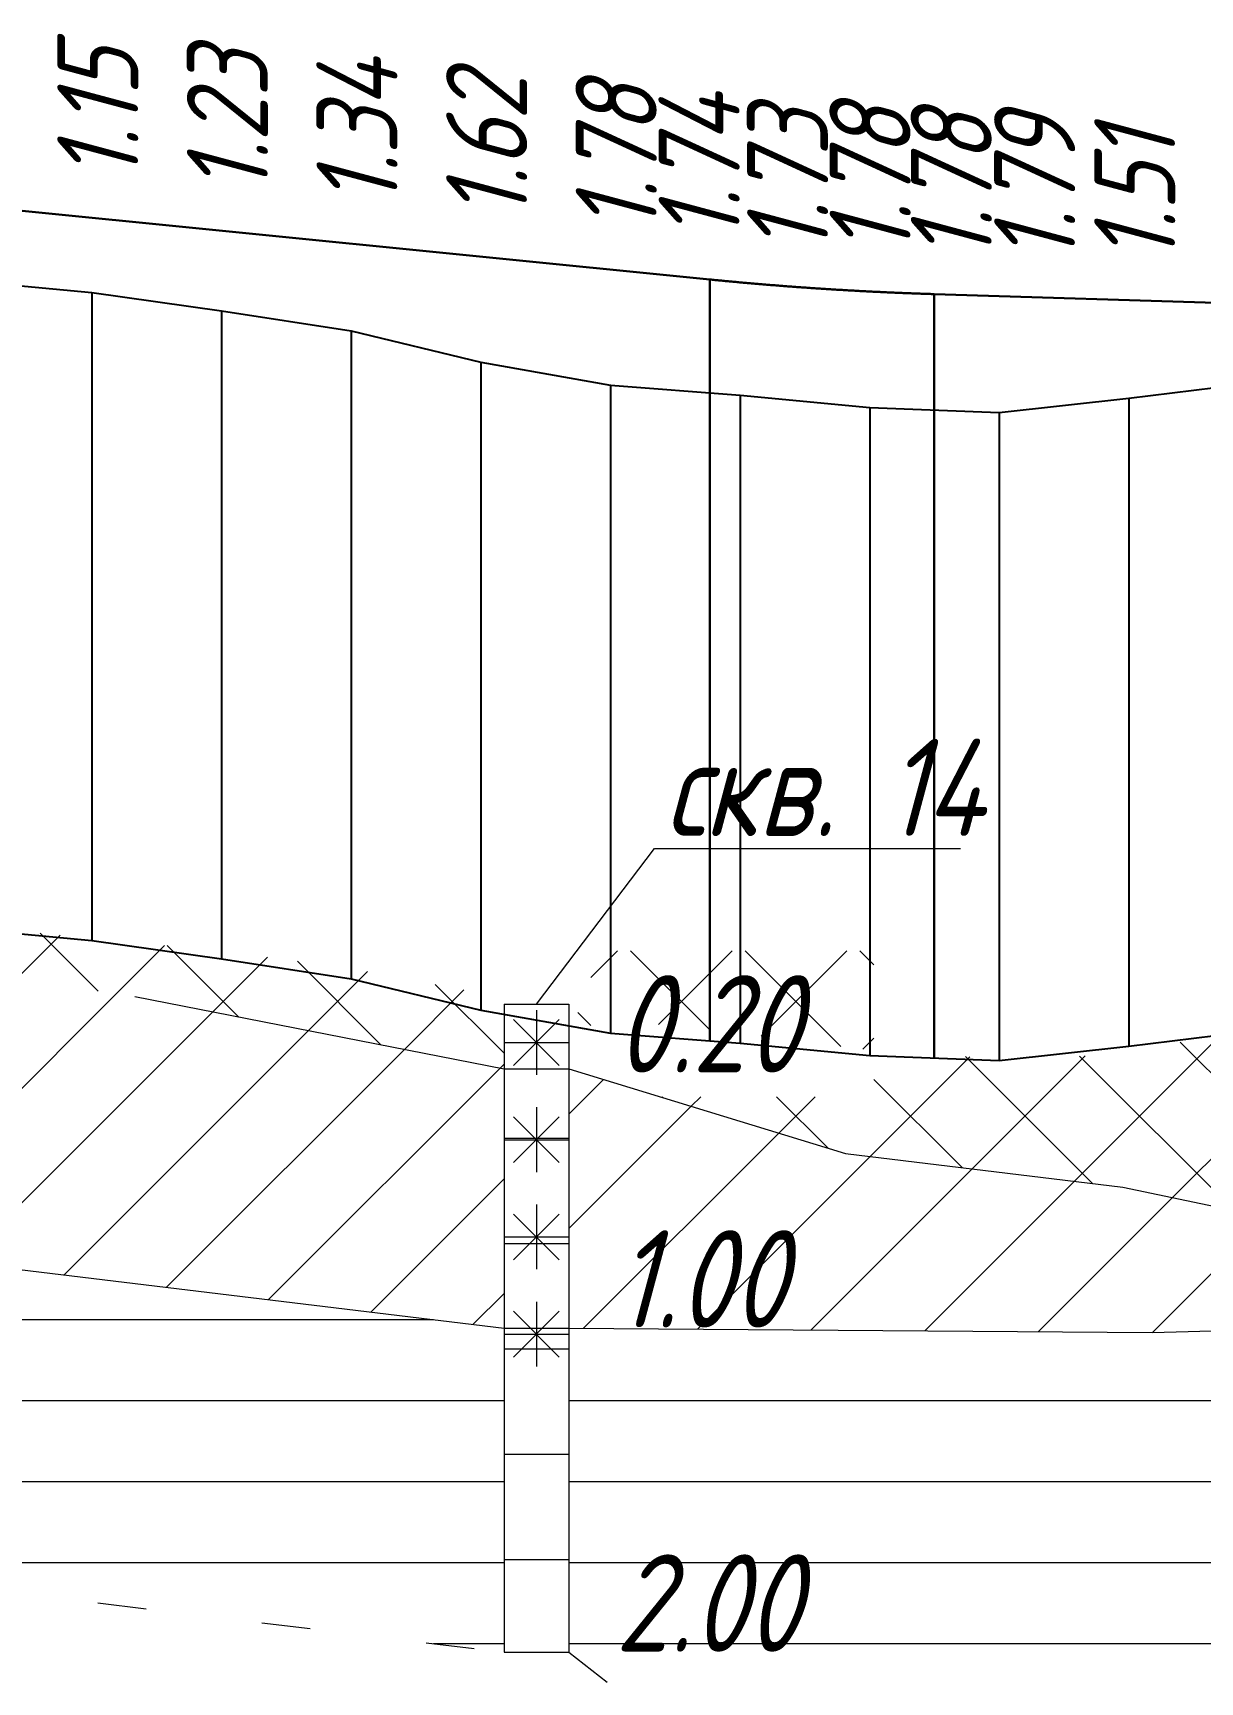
# Model space of a CAD drawing. Extents: x 2172 to 5772, y -842 to -248.
# Drawn here: x 3041.4 to 3077.4, y -488.6 to -437.8 of the extents above; entities that cross this region are included whole.
import ezdxf

# ---------------------------------------------------------------- set-up
doc = ezdxf.new("R2010")
doc.units = 0
doc.header["$MEASUREMENT"] = 0
doc.linetypes.add('CONTI', pattern=[0])
doc.linetypes.add('STROT', pattern=[1.7, 0.5, -1.2])
doc.layers.add('геология', color=7, linetype='CONTINUOUS', lineweight=20)
doc.layers.add('КРАСНЫЙ_ПРОФИЛЬ', color=1, linetype='CONTINUOUS', lineweight=30)
doc.layers.add('РАБОЧИЕ_ОТМЕТКИ', color=1, linetype='CONTINUOUS')
doc.layers.add('ЧЕРНЫЙ_ПРОФИЛЬ', color=7, linetype='CONTINUOUS')
doc.styles.add('ГОСТ', font='gost.TTF', dxfattribs={"oblique": 15, "height": 1})

msp = doc.modelspace()

# ---------------------------------------------------------------- hatches: boundary and pattern name
at = {"layer": 'геология', "linetype": 'Continuous'}
h = msp.add_hatch(dxfattribs=at)
h.set_pattern_fill('ANSI31', scale=20, angle=135, style=0)
h.set_pattern_definition([(180, (2172.228298316206, -872.4662958991621), (-4.440892098500626e-16, -2.5), [])])
h.paths.add_polyline_path([(3105.679207622236, -497.8943627099234), (3100.295118316207, -497.5064629491621), (3100.295118316208, -519.5064629491621)])
h.paths.add_polyline_path([(3098.295118316206, -497.5064629491621), (3069.0260561666, -496.4570742940487), (3098.295118316206, -519.5064629491621)])
h.paths.add_polyline_path([(3095.376831863531, -507.8402763842646, -1), (3087.596010102242, -507.8402763842646, -1)], flags=16)
h.paths.add_polyline_path([(3098.295118316206, -478.5064629491621), (3094.269089275911, -477.3342628591417), (3075.949748668636, -477.8594601055929), (3057.943118316206, -477.7292598991617), (3057.943118316207, -487.7292598991621), (3069.0260561666, -496.4570742940487), (3098.295118316206, -497.5064629491621)])
h.paths.add_polyline_path([(3082.547469440916, -484.7202052537982, -1), (3090.328291202205, -484.7202052537982, -1)], flags=16)
h.paths.add_polyline_path([(3107.228298316206, -478.2956962847065), (3100.295118316206, -478.5064629491621), (3100.295118316207, -497.5064629491621), (3105.679207622236, -497.8943627099234), (3107.228298316206, -491.6762074277949)])
h.paths.add_polyline_path([(3055.943118316206, -477.7292598991621), (2997.845418316206, -470.6750234991619), (2997.845418316207, -480.6750234991623), (3055.943118316206, -487.7292598991621)])
h.paths.add_polyline_path([(3020.091967235999, -478.7886192812703, -1), (3027.872788997288, -478.7886192812703, -1)], flags=16)
h.paths.add_polyline_path([(2995.845418316206, -470.6750234991623), (2937.147558316206, -467.6123829491621), (2937.147558316207, -478.6123829491621), (2995.845418316206, -480.6750234991623)])
h.paths.add_polyline_path([(2965.266300129754, -474.5182347950877, -1), (2973.047121891043, -474.5182347950877, -1)], flags=16)
h.paths.add_polyline_path([(2935.147558316206, -467.6123829491621), (2902.577991698146, -467.0126478501343), (2877.223098316206, -464.2426648991623), (2877.223098316207, -473.2426648991623), (2935.147558316206, -478.6123829491621)])
h.paths.add_polyline_path([(2875.223098316206, -464.2426648991623), (2858.103892357435, -464.2987498810403, -0.5101011995025341), (2851.804931828581, -464.3193861820441), (2819.36259145752, -464.4256719569903), (2817.120858316207, -464.728362099162), (2817.120858316207, -472.728362099162), (2875.223098316206, -473.2426648991623)])
h.paths.add_polyline_path([(2866.261445358425, -468.4762055373694, -1), (2858.480623597135, -468.4762055373694, -1)], flags=16)
h.paths.add_polyline_path([(2815.120858316206, -464.728362099162), (2788.340275434422, -465.7261935144097), (2757.069358316206, -466.9826038491619), (2757.069358316206, -475.9826038491619), (2815.120858316206, -472.728362099162)])
h.paths.add_polyline_path([(2812.24254389102, -467.9003743732919), (2812.24254389102, -465.9003743732919), (2814.24254389102, -465.9003743732919), (2814.24254389102, -467.9003743732919)], flags=16)
h.paths.add_polyline_path([(2755.069358316206, -466.9826038491619), (2747.593978316207, -468.7499526991623), (2747.593978316208, -484.7499526991623), (2752.775095961184, -485.1184749186427), (2755.069358316206, -475.9826038491619)])
h.paths.add_polyline_path([(2745.593978316206, -468.7499526991623), (2724.055916781248, -461.5742289673408), (2697.034198316206, -456.8733726491619), (2697.034198316207, -469.8733726491623), (2715.940755013467, -483.8417760237071), (2745.593978316206, -484.7499526991623)])
h.paths.add_polyline_path([(2738.949592955368, -474.7945590289091, -1), (2731.168771194079, -474.7945590289091, -1)], flags=16)
h.paths.add_polyline_path([(2695.034198316206, -456.8733726491619), (2675.652706987667, -450.3194734784493), (2667.144716523808, -449.2915749501271), (2664.203996397674, -449.5751535404524, -0.6253434620842427), (2657.240617752861, -450.2466438609513), (2657.049667678964, -450.2650574979025), (2635.839618316206, -449.6779562991624), (2635.839618316207, -466.6779562991624), (2695.034198316206, -469.8733726491619)])
h.paths.add_polyline_path([(2656.512356106478, -459.6468937802665, -1), (2664.293177867768, -459.6468937802665, -1)], flags=16)
h.paths.add_polyline_path([(2633.839618316206, -449.6779562991624), (2615.66845780354, -450.3057307099452), (2610.446945610804, -450.4906609387263), (2575.112338316206, -449.8695564991622), (2575.112338316207, -466.3695564991622), (2630.663387295495, -466.6612766740964), (2630.663387295495, -464.7286203710773), (2632.663387295495, -464.7286203710773), (2632.663387295495, -466.671779452362), (2633.839618316206, -466.6779562991624)])
h.paths.add_polyline_path([(2573.112338316206, -449.8695564991622), (2545.306779579127, -449.8069540004844), (2534.155570896887, -449.9415893971718), (2525.126914606546, -450.367031098167), (2516.098258316206, -450.7924727991622), (2516.098258316207, -466.7924727991622), (2573.112338316206, -466.3695564991622)])
h.paths.add_polyline_path([(2514.098258316206, -450.7957687591543), (2502.317630489373, -453.2379698841423), (2488.412318502147, -456.14242074308), (2473.994618316206, -463.3461871320387), (2473.994618316206, -477.3461871320387), (2501.918132637698, -477.2869960702092), (2514.098258316206, -466.7924727991622)])
h.paths.add_polyline_path([(2492.068629507241, -466.4773391297667, -1), (2484.287807745952, -466.4773391297667, -1)], flags=16)
h.paths.add_polyline_path([(3100.970656107328, -498.5366836078883), (3109.710963795525, -498.5366836078883), (3109.710963795525, -494.0302504413407), (3100.970656107328, -494.0302504413407)], flags=9)
h.paths.add_polyline_path([(3089.500636414288, -509.8893610622281), (3093.521641852608, -509.8893610622281), (3093.521641852608, -505.3861444789545), (3089.500636414288, -505.3861444789545)], flags=8)
h.paths.add_polyline_path([(3084.452095752962, -486.7692899317617), (3088.6875400762, -486.7692899317617), (3088.6875400762, -482.2660733484881), (3084.452095752962, -482.2660733484881)], flags=8)
h.paths.add_polyline_path([(3058.618656107328, -488.4627219249874), (3067.358963795526, -488.4627219249874), (3067.358963795526, -483.9562887584398), (3058.618656107328, -483.9562887584398)], flags=24)
h.paths.add_polyline_path([(3053.467088913955, -492.4495478010599), (3062.420188705385, -492.4495478010599), (3062.420188705385, -487.9463312177859), (3053.467088913955, -487.9463312177859)], flags=9)
h.paths.add_polyline_path([(3100.970081520068, -479.3959115272628), (3109.710389208265, -479.3959115272628), (3109.710389208265, -474.8894783607157), (3100.970081520068, -474.8894783607157)], flags=9)
h.paths.add_polyline_path([(3021.996593548045, -480.8377039592337), (3026.232037871283, -480.8377039592337), (3026.232037871283, -476.3344873759602), (3021.996593548045, -476.3344873759602)], flags=8)
h.paths.add_polyline_path([(2998.520956107328, -481.4084855249876), (3007.261263795525, -481.4084855249876), (3007.261263795525, -476.9020523584395), (2998.520956107328, -476.9020523584395)], flags=25)
h.paths.add_polyline_path([(2967.1709264418, -476.5673194730512), (2971.406370765038, -476.5673194730512), (2971.406370765038, -472.0641028897776), (2967.1709264418, -472.0641028897776)], flags=8)
h.paths.add_polyline_path([(2937.823096107328, -479.3458449749874), (2946.563403795525, -479.3458449749874), (2946.563403795525, -474.8394118084398), (2937.823096107328, -474.8394118084398)], flags=25)
h.paths.add_polyline_path([(2877.898636107328, -473.9761269249875), (2886.638943795525, -473.9761269249875), (2886.638943795525, -469.4696937584399), (2877.898636107328, -469.4696937584399)], flags=25)
h.paths.add_polyline_path([(2860.385249909181, -470.5252902153329), (2864.620694232419, -470.5252902153329), (2864.620694232419, -466.0220736320589), (2860.385249909181, -466.0220736320589)], flags=8)
h.paths.add_polyline_path([(2817.796396107328, -473.4618241249873), (2826.536703795525, -473.4618241249873), (2826.536703795525, -468.9553909584401), (2817.796396107328, -468.9553909584401)], flags=9)
h.paths.add_polyline_path([(2817.796396107328, -465.6470818580647), (2825.893387140772, -465.6470818580647), (2825.893387140772, -461.1406486915166), (2817.796396107328, -461.1406486915166)], flags=9)
h.paths.add_polyline_path([(2804.271417831133, -468.4068788099257), (2813.440603289166, -468.4068788099257), (2813.440603289166, -463.9004456433786), (2804.271417831133, -463.9004456433786)], flags=9)
h.paths.add_polyline_path([(2757.744896107328, -476.7160658749872), (2766.485203795525, -476.7160658749872), (2766.485203795525, -472.20963270844), (2757.744896107328, -472.20963270844)], flags=9)
h.paths.add_polyline_path([(2757.745432204541, -467.7346371222375), (2765.197459801546, -467.7346371222375), (2765.197459801546, -463.2314205389639), (2757.745432204541, -463.2314205389639)], flags=9)
h.paths.add_polyline_path([(2752.592218229482, -480.7055722371215), (2760.26033149309, -480.7055722371215), (2760.26033149309, -476.1991390705739), (2752.592218229482, -476.1991390705739)], flags=9)
h.paths.add_polyline_path([(2748.268405422855, -485.5615360342072), (2757.010359892738, -485.5615360342072), (2757.010359892738, -481.0518862843855), (2748.268405422855, -481.0518862843855)], flags=9)
h.paths.add_polyline_path([(2748.27005220454, -469.6056361972114), (2756.150957571381, -469.6056361972114), (2756.150957571381, -465.1024196139374), (2748.27005220454, -465.1024196139374)], flags=9)
h.paths.add_polyline_path([(2733.073397506124, -476.8436437068722), (2737.308841829363, -476.8436437068722), (2737.308841829363, -472.3404271235986), (2733.073397506124, -472.3404271235986)], flags=8)
h.paths.add_polyline_path([(2697.709736107328, -470.6068346749876), (2706.450043795525, -470.6068346749876), (2706.450043795525, -466.10040150844), (2697.709736107328, -466.10040150844)], flags=24)
h.paths.add_polyline_path([(2692.558168913954, -474.5936605510601), (2700.224635395878, -474.5936605510601), (2700.224635395878, -470.0904439677861), (2692.558168913954, -470.0904439677861)], flags=9)
h.paths.add_polyline_path([(2658.416982418524, -461.6959784582305), (2662.652426741763, -461.6959784582305), (2662.652426741763, -457.1927618749564), (2658.416982418524, -457.1927618749564)], flags=8)
h.paths.add_polyline_path([(2636.515156107328, -467.4114183249876), (2645.255463795525, -467.4114183249876), (2645.255463795525, -462.90498515844), (2636.515156107328, -462.90498515844)], flags=25)
h.paths.add_polyline_path([(2636.51569220454, -450.5424483957158), (2645.039914226135, -450.5424483957158), (2645.039914226135, -446.0392318124418), (2636.51569220454, -446.0392318124418)], flags=9)
h.paths.add_polyline_path([(2624.013731632554, -467.2345887104984), (2631.251320344641, -467.2345887104984), (2631.251320344641, -462.7313721272249), (2624.013731632554, -462.7313721272249)], flags=9)
h.paths.add_polyline_path([(2575.787876107328, -467.1030185249874), (2584.528183795525, -467.1030185249874), (2584.528183795525, -462.5965853584398), (2575.787876107328, -462.5965853584398)], flags=9)
h.paths.add_polyline_path([(2575.78841220454, -450.7077843336756), (2584.098195341217, -450.7077843336756), (2584.098195341217, -446.204567750402), (2575.78841220454, -446.204567750402)], flags=9)
h.paths.add_polyline_path([(2516.773796107328, -467.5259348249874), (2525.514103795525, -467.5259348249874), (2525.514103795525, -463.0195016584398), (2516.773796107328, -463.0195016584398)], flags=9)
h.paths.add_polyline_path([(2516.77433220454, -451.6306054967708), (2525.512993111052, -451.6306054967708), (2525.512993111052, -447.1273889134973), (2516.77433220454, -447.1273889134973)], flags=9)
h.paths.add_polyline_path([(2486.192434057998, -468.5264238077302), (2490.427878381236, -468.5264238077302), (2490.427878381236, -464.0232072244562), (2486.192434057998, -464.0232072244562)], flags=8)
h.paths.add_polyline_path([(2474.670156107328, -478.3198071327324), (2483.410463795525, -478.3198071327324), (2483.410463795525, -473.8133739661844), (2474.670156107328, -473.8133739661844)], flags=9)
h.paths.add_polyline_path([(2474.670156107328, -464.0349563111795), (2482.767147140772, -464.0349563111795), (2482.767147140772, -459.5285231446314), (2474.670156107328, -459.5285231446314)], flags=24)
h = msp.add_hatch(dxfattribs=at)
h.set_pattern_fill('ANSI37', color=1, scale=20, style=0)
h.set_pattern_definition([(45, (2172.228298316206, -872.4662958991621), (-1.767766952966369, 1.767766952966369), []), (135, (2172.228298316206, -872.4662958991621), (-1.767766952966369, -1.767766952966369), [])])
h.paths.add_polyline_path([(2633.839618316206, -446.7079562991621), (2631.228298316206, -446.7862958991618), (2627.248173737087, -447.2281248624919), (2623.26739288943, -447.6023611415561), (2619.228298316205, -447.345845184389), (2615.193754139933, -447.0040254737639), (2611.228298316205, -446.8113952001277), (2609.467983785757, -446.7557950554424), (2582.250367721263, -449.9950273078866), (2610.446945610804, -450.4906609387263), (2615.66845780354, -450.3057307099452), (2633.839618316206, -449.6779562991624)])
edge = h.paths.add_edge_path()
edge.add_arc((2660.55883649058, -448.2157028896555), 3.890410880645504, 155.4243953120047, 179.9999999999992, ccw=False)
edge.add_line((2657.0208452098, -446.5977058200142), (2655.228298316206, -446.6962958991621))
edge.add_line((2655.228298316206, -446.6962958991621), (2651.228298316206, -446.7762958991621))
edge.add_line((2651.228298316206, -446.7762958991621), (2647.228298316206, -446.7362958991621))
edge.add_line((2647.228298316206, -446.7362958991621), (2643.228298316206, -446.6762958991621))
edge.add_line((2643.228298316206, -446.6762958991621), (2639.228298316206, -446.6762958991621))
edge.add_line((2639.228298316206, -446.6762958991621), (2635.839618316206, -446.6678241991622))
edge.add_line((2635.839618316206, -446.6678241991622), (2635.839618316206, -449.6779562991624))
edge.add_line((2635.839618316206, -449.6779562991624), (2657.049667678964, -450.2650574979025))
edge.add_line((2657.049667678964, -450.2650574979025), (2657.240617752861, -450.2466438609513))
edge.add_arc((2660.55883649058, -448.2157028896549), 3.890410880645045, 180.0000000000075, 211.4690328486368, ccw=False)
edge = h.paths.add_edge_path()
edge.add_line((2687.228298316206, -448.546295899162), (2683.228298316206, -448.126295899162))
edge.add_line((2683.228298316206, -448.126295899162), (2679.228298316206, -447.5162958991623))
edge.add_line((2679.228298316206, -447.5162958991623), (2675.19019393677, -447.0889909541715))
edge.add_line((2675.19019393677, -447.0889909541715), (2671.228298316205, -446.8139359623128))
edge.add_line((2671.228298316205, -446.8139359623128), (2667.167470278583, -446.3927138941874))
edge.add_line((2667.167470278583, -446.3927138941874), (2663.706663679583, -445.929553111444))
edge.add_arc((2660.55883649058, -448.2157028896553), 3.890410880644612, -1.5916157281026244e-12, 35.98950852461502, ccw=False)
edge.add_arc((2660.558836490578, -448.2157028896545), 3.890410880646868, 339.54716149990423, 359.99999999998664, ccw=False)
edge.add_line((2664.203996397674, -449.5751535404524), (2667.144716523808, -449.2915749501271))
edge.add_line((2667.144716523808, -449.2915749501271), (2675.652706987667, -450.3194734784493))
edge.add_line((2675.652706987667, -450.3194734784493), (2695.034198316206, -456.8733726491619))
edge.add_line((2695.034198316206, -456.8733726491619), (2695.034198316206, -449.8733726491619))
edge.add_line((2695.034198316206, -449.8733726491619), (2696.034198316206, -449.8733726491619))
edge.add_line((2696.034198316206, -449.8733726491619), (2695.228298316206, -449.7262958991623))
edge.add_line((2695.228298316206, -449.7262958991623), (2691.228298316206, -449.0762958991622))
edge.add_line((2691.228298316206, -449.0762958991622), (2687.228298316206, -448.546295899162))
h.paths.add_polyline_path([(2745.593978316206, -455.7399526991621), (2743.228298316206, -455.7162958991621), (2742.068298316206, -455.5762958991622), (2739.228298316206, -456.066295899162), (2735.228298316206, -456.4562958991619), (2731.228298316206, -456.296295899162), (2727.228298316206, -455.626295899162), (2723.228298316206, -454.8562958991624), (2719.228298316205, -454.046295899162), (2715.228298316206, -453.2462958991623), (2711.228298316206, -452.4962958991619), (2707.228298316206, -451.9262958991621), (2703.228298316206, -451.2562958991621), (2699.228298316206, -450.4562958991619), (2697.034198316206, -450.0558726491622), (2697.034198316206, -456.8733726491619), (2724.055916781248, -461.5742289673408), (2745.593978316206, -468.7499526991623)])
h.paths.add_polyline_path([(2755.069358316206, -455.9719250491621), (2751.228298316206, -455.8662958991622), (2747.593978316206, -455.7663520991618), (2747.593978316207, -468.7499526991623), (2755.069358316206, -466.9826038491619)])
h.paths.add_polyline_path([(2815.120858316206, -452.777577099162), (2811.228298316206, -453.1862958991624), (2807.228298316206, -453.5762958991622), (2803.228298316207, -453.9062958991617), (2799.228298316206, -454.2262958991623), (2795.228298316206, -454.4962958991619), (2791.228298316206, -454.7262958991623), (2787.228298316206, -454.8462958991622), (2783.228298316206, -454.9862958991621), (2779.228298316206, -455.1862958991624), (2775.228298316206, -455.546295899162), (2771.228298316206, -455.7862958991618), (2767.228298316206, -455.8962958991624), (2763.228298316206, -455.9462958991621), (2759.228298316206, -456.0062958991621), (2757.069358316206, -455.9901038491621), (2757.069358316206, -466.9826038491619), (2788.340275434422, -465.7261935144097), (2815.120858316206, -464.728362099162)])
edge = h.paths.add_edge_path(flags=16)
edge.add_arc((2783.434353114466, -460.2214643888109), 3.890410880644595, 0, 360)
edge = h.paths.add_edge_path()
edge.add_line((2875.223098316206, -453.2426648991623), (2876.223098316206, -453.2426648991623))
edge.add_line((2876.223098316206, -453.2426648991623), (2875.228298316206, -453.0262958991621))
edge.add_line((2875.228298316206, -453.0262958991621), (2871.228298316206, -452.6762958991621))
edge.add_line((2871.228298316206, -452.6762958991621), (2867.228298316206, -452.2462958991619))
edge.add_line((2867.228298316206, -452.2462958991619), (2863.228298316206, -451.6662958991619))
edge.add_line((2863.228298316206, -451.6662958991619), (2859.228298316206, -451.796295899162))
edge.add_line((2859.228298316206, -451.796295899162), (2855.228298316206, -451.7762958991621))
edge.add_line((2855.228298316206, -451.7762958991621), (2851.228298316206, -451.626295899162))
edge.add_line((2851.228298316206, -451.626295899162), (2847.228298316206, -451.6362958991622))
edge.add_line((2847.228298316206, -451.6362958991622), (2843.228298316206, -451.8862958991622))
edge.add_line((2843.228298316206, -451.8862958991622), (2839.228298316206, -452.086295899162))
edge.add_line((2839.228298316206, -452.086295899162), (2835.228298316206, -452.2662958991623))
edge.add_line((2835.228298316206, -452.2662958991623), (2831.228298316206, -452.3262958991622))
edge.add_line((2831.228298316206, -452.3262958991622), (2827.228298316206, -452.356295899162))
edge.add_line((2827.228298316206, -452.356295899162), (2823.228298316206, -452.4862958991621))
edge.add_line((2823.228298316206, -452.4862958991621), (2819.228298316206, -452.5962958991622))
edge.add_line((2819.228298316206, -452.5962958991622), (2817.120858316206, -452.685862099162))
edge.add_line((2817.120858316206, -452.685862099162), (2817.120858316207, -464.728362099162))
edge.add_line((2817.120858316207, -464.728362099162), (2841.519942303172, -461.4338744258685))
edge.add_line((2841.519942303172, -461.4338744258685), (2851.357446021174, -460.5249309913179))
edge.add_arc((2854.946929916547, -462.0252316895438), 3.890410880644955, 35.27094032173909, 157.3164797705259, ccw=False)
edge.add_line((2858.123180277731, -459.7787387642661), (2875.223098316206, -457.2426648991623))
edge.add_line((2875.223098316206, -457.2426648991623), (2875.223098316206, -453.2426648991623))
edge = h.paths.add_edge_path(flags=16)
edge.add_arc((2843.046927542828, -456.451540518804), 3.890410880644595, 0, 360)
h.paths.add_polyline_path([(2888.739281536642, -455.3336167631546), (2887.228298316206, -455.1862958991624), (2883.228298316206, -454.7662958991623), (2879.228298316206, -453.8962958991624), (2877.223098316206, -453.460164899162), (2877.223098316206, -457.2426648991623), (2893.450747428893, -459.6774577778015), (2902.603992074668, -461.0198924483784), (2904.545983276949, -461.3957067202355), (2896.310482057064, -458.5058236841769)])
h.paths.add_polyline_path([(2935.147558316206, -458.591047799162), (2931.228298316206, -458.336295899162), (2927.228298316206, -458.356295899162), (2923.228298316206, -458.3862958991622), (2919.228298316206, -458.336295899162), (2915.228298316206, -458.0262958991621), (2911.228298316206, -458.106295899162), (2907.228298316206, -457.9362958991624), (2903.228298316206, -457.376295899162), (2899.228298316206, -456.6562958991622), (2895.228298316206, -456.0262958991621), (2891.228298316206, -455.5762958991622), (2888.739281536642, -455.3336167631546), (2896.310482057064, -458.5058236841769), (2904.545983276949, -461.3957067202355), (2908.331322801781, -462.1282458870382), (2918.133560621665, -462.446549936446), (2926.46777423272, -461.4882399433709), (2935.147558316206, -460.1123829491621)])
h.paths.add_polyline_path([(2983.228298316206, -458.9062958991622), (2979.228298316206, -458.4662958991621), (2975.228298316206, -457.9962958991619), (2971.228298316206, -457.8262958991622), (2967.228298316206, -457.7562958991621), (2963.228298316206, -458.2562958991621), (2959.228298316206, -458.316295899162), (2955.228298316206, -458.3262958991622), (2951.228298316206, -458.4162958991619), (2947.228298316206, -458.4762958991623), (2943.228298316206, -458.5262958991621), (2939.228298316206, -458.6662958991619), (2937.147558316206, -458.629882949162), (2937.147558316206, -460.1123829491621), (2952.448995608729, -460.3338642101926), (2964.352240255217, -460.2551755063332), (2968.652368898582, -459.6297870239005), (2976.392600456644, -460.0206569280463), (2995.845418316206, -461.6750234991623), (2995.845418316206, -460.6325234991618), (2995.228298316206, -460.606295899162), (2991.228298316206, -460.0362958991618), (2987.228298316206, -459.3662958991622)])
h.paths.add_polyline_path([(3035.228298316206, -464.7062958991619), (3031.228298316206, -464.5262958991621), (3027.228298316206, -464.3662958991622), (3023.228298316206, -463.9562958991619), (3019.228298316206, -463.3962958991624), (3015.228298316206, -462.7562958991621), (3011.228298316206, -461.8962958991624), (3007.228298316206, -461.2462958991619), (3003.228298316206, -460.9362958991624), (2999.228298316206, -460.7762958991621), (2997.845418316206, -460.7175234991619), (2997.845418316206, -461.6750234991623), (3007.239669582856, -462.4484338900229), (3015.756729499588, -464.4723046619447), (3028.118163672132, -466.3527762888416), (3036.548709061683, -466.3527762888416), (3044.546911907137, -467.4874882565609), (3055.943118316206, -469.7292598991621), (3055.943118316206, -467.7292598991621), (3056.943118316206, -467.7292598991621), (3055.228298316206, -467.3862958991622), (3051.228298316206, -466.626295899162), (3047.228298316206, -466.086295899162), (3043.228298316206, -465.6962958991621), (3039.228298316206, -465.296295899162)])
edge = h.paths.add_edge_path()
edge.add_arc((3085.653526360618, -471.8679662798903), 3.890410880644595, 119.50582378527781, 180.0000000000025, ccw=False)
edge.add_line((3083.737452222852, -468.4821197507604), (3083.228298316206, -468.4362958991624))
edge.add_line((3083.228298316206, -468.4362958991624), (3079.228298316206, -468.3262958991622))
edge.add_line((3079.228298316206, -468.3262958991622), (3075.228298316206, -469.2762958991621))
edge.add_line((3075.228298316206, -469.2762958991621), (3071.228298316206, -469.4162958991619))
edge.add_line((3071.228298316206, -469.4162958991619), (3067.228298316206, -469.1462958991624))
edge.add_line((3067.228298316206, -469.1462958991624), (3063.228298316206, -468.6362958991622))
edge.add_line((3063.228298316206, -468.6362958991622), (3059.228298316206, -468.1862958991624))
edge.add_line((3059.228298316206, -468.1862958991624), (3057.943118316206, -467.9292598991619))
edge.add_line((3057.943118316206, -467.9292598991619), (3057.943118316206, -469.7292598991621))
edge.add_line((3057.943118316206, -469.7292598991621), (3066.481354916306, -472.3366333741515))
edge.add_line((3066.481354916306, -472.3366333741515), (3075.035402094329, -473.3733292928346))
edge.add_line((3075.035402094329, -473.3733292928346), (3081.671250402787, -474.7728713062106))
edge.add_line((3081.671250402787, -474.7728713062106), (3083.425456310899, -475.0571669123037))
edge.add_arc((3085.653526360619, -471.8679662798906), 3.890410880645027, 179.9999999999975, 235.0607094136279, ccw=False)
edge = h.paths.add_edge_path()
edge.add_line((3098.295118316206, -469.5729516134479), (3097.548298316206, -469.626295899162))
edge.add_line((3097.548298316206, -469.626295899162), (3095.228298316206, -469.5362958991618))
edge.add_line((3095.228298316206, -469.5362958991618), (3091.228298316206, -469.3462958991622))
edge.add_line((3091.228298316206, -469.3462958991622), (3088.204327897013, -468.9304999665228))
edge.add_arc((3085.653526360619, -471.8679662798896), 3.890410880644161, -1.1709744285326451e-11, 49.02999891305183, ccw=False)
edge.add_arc((3085.653526360618, -471.8679662798905), 3.890410880645049, -73.47192800772137, 1.5916157281026244e-12, ccw=False)
edge.add_line((3086.760290223182, -475.5976271991649), (3090.243060235616, -476.1620627691218))
edge.add_line((3090.243060235616, -476.1620627691218), (3098.295118316206, -478.5064629491621))
edge.add_line((3098.295118316206, -478.5064629491621), (3098.295118316206, -469.5729516134479))
h.paths.add_polyline_path([(3107.228298316206, -469.6462958991624), (3103.228298316206, -469.5162958991623), (3100.295118316206, -469.5089629491622), (3100.295118316206, -478.5064629491621), (3107.228298316206, -478.2956962847065)])
h.paths.add_polyline_path([(2937.82363220454, -461.0367388598938), (2945.704537571381, -461.0367388598938), (2945.704537571381, -456.5335222766203), (2937.82363220454, -456.5335222766203)])
h.paths.add_polyline_path([(2998.52149220454, -462.4527428707061), (3006.616836456299, -462.4527428707061), (3006.616836456299, -457.949526287432), (2998.52149220454, -457.949526287432)])
h.paths.add_polyline_path([(3058.618656107328, -470.5861924771325), (3067.358963795526, -470.5861924771325), (3067.358963795526, -466.0797593105849), (3058.618656107328, -466.0797593105849)])
h.paths.add_polyline_path([(3100.970081520068, -479.3959115272628), (3109.710389208265, -479.3959115272628), (3109.710389208265, -474.8894783607157), (3100.970081520068, -474.8894783607157)])
h = msp.add_hatch(dxfattribs=at)
h.set_pattern_fill('ANSI31', scale=20, style=0)
h.set_pattern_definition([(45, (3009.719024048403, -466.3002640688992), (-1.767766952966369, 1.767766952966369), [])])
h.paths.add_polyline_path([(3024.678472049474, -465.9065113049292), (3015.756729499588, -464.4723046619447), (3007.239669582856, -462.4484338900229), (2997.845418316206, -461.6750234991623), (2997.845418316206, -470.6750234991619), (3055.943118316206, -477.7292598991621), (3055.943118316206, -469.7292598991621), (3044.546911907137, -467.4874882565609), (3036.548709061683, -466.3527762888416), (3028.118163672132, -466.3527762888416), (3024.678472049474, -465.9065113049292, -0.3706567077318575), (3027.983789129791, -469.7526732964552, -1), (3020.202967368502, -469.7526732964552, -0.4591545707382632)], flags=16)
h.paths.add_polyline_path([(2270.880298316206, -479.4867358991623), (2269.804776360685, -479.4867358991623), (2269.804776360685, -481.4896115472911), (2267.804776360685, -481.4896115472911), (2267.804776360685, -479.4867358991623), (2267.228298316206, -479.4867358991623), (2267.228298316206, -485.4867358991623), (2270.880298316206, -485.4867358991623)])
h.paths.add_polyline_path([(2283.848298316206, -477.5830501192695), (2272.880298316206, -479.4867358991623), (2272.880298316206, -485.4867358991623), (2281.347704585529, -483.8711017084179), (2283.848298316206, -483.0977742905789)])
h.paths.add_polyline_path([(2289.148298316206, -476.6631436063749), (2283.848298316206, -477.5830501192695), (2283.848298316206, -483.0977742905789), (2289.148298316206, -481.4587094299959)])
h.paths.add_polyline_path([(2324.490304630793, -470.5289281747605), (2289.148298316206, -476.6631436063749), (2289.148298316206, -481.4587094299959)])
h.paths.add_polyline_path([(2452.641338316206, -457.2572200991622), (2408.715537913612, -463.7483271795663), (2452.641338316206, -462.2572200991622)])
h.paths.add_polyline_path([(2471.994618316206, -457.3461871320387), (2454.641338316206, -457.2572200991622), (2454.641338316206, -462.2572200991622), (2471.994618316206, -463.3461871320387)])
h.paths.add_polyline_path([(2488.412318502147, -456.14242074308), (2473.994618316206, -457.3461871320387), (2473.994618316206, -463.3461871320387)])
h.paths.add_polyline_path([(2875.223098316206, -457.2426648991623), (2858.123180277731, -459.7787387642661, -0.1551251480596272), (2858.837340797192, -462.0252316895439, -0.1573108186625793), (2858.103892357435, -464.2987498810403), (2875.223098316206, -464.2426648991623)])
h.paths.add_polyline_path([(2851.056519035902, -462.0252316895439, -0.09929999316261463), (2851.357446021174, -460.5249309913179), (2841.519942303172, -461.4338744258685), (2819.36259145752, -464.4256719569903), (2851.804931828581, -464.3193861820441, -0.1589898556281987)])
h.paths.add_polyline_path([(2745.593978316206, -484.7499526991623), (2715.940755013467, -483.8417760237071), (2745.593978316206, -505.7499526991623)])
h.paths.add_polyline_path([(2738.506666187206, -490.0692196523878, -1), (2730.725844425916, -490.0692196523878, -1)], flags=16)
h.paths.add_polyline_path([(2752.775095961184, -485.1184749186427), (2747.593978316207, -484.7499526991623), (2747.593978316208, -505.7499526991619)])
h.paths.add_polyline_path([(2935.147558316206, -460.1123829491621), (2926.46777423272, -461.4882399433709), (2918.133560621665, -462.446549936446), (2908.331322801781, -462.1282458870382), (2902.603992074668, -461.0198924483784), (2893.450747428904, -459.6774577778024), (2877.223098316206, -457.2426648991623), (2877.223098316206, -464.2426648991623), (2902.577991698146, -467.0126478501343), (2935.147558316206, -467.6123829491621)])
h.paths.add_polyline_path([(2995.845418316206, -461.6750234991623), (2976.392600456644, -460.0206569280463), (2968.652368898582, -459.6297870239005), (2964.352240255217, -460.2551755063332), (2952.448995608729, -460.3338642101926), (2937.147558316206, -460.1123829491621), (2937.147558316206, -467.6123829491621), (2995.845418316206, -470.6750234991623)])
h.paths.add_polyline_path([(2965.260471631617, -464.3680312597653, -1), (2973.041293392907, -464.3680312597653, -1)], flags=16)
h.paths.add_polyline_path([(3024.678472049474, -465.9065113049292), (3015.756729499588, -464.4723046619447), (3007.239669582856, -462.4484338900229), (2997.845418316206, -461.6750234991623), (2997.845418316206, -470.6750234991619), (3023.62444768953, -473.6147195093454, -0.3792504679969565), (3020.202967368502, -469.7526732964552, -0.459154570738261)], flags=0)
h.paths.add_polyline_path([(3055.943118316206, -469.7292598991621), (3044.546911907136, -467.4874882565609), (3036.548709061683, -466.3527762888416), (3028.118163672132, -466.3527762888416), (3015.756729499588, -464.4723046619447), (3007.239669582856, -462.4484338900229), (2997.845418316206, -461.6750234991623), (2997.845418316206, -470.6750234991619), (3055.943118316206, -477.7292598991621)])
h.paths.add_polyline_path([(3020.202967368502, -469.7526732964552, -1), (3027.983789129792, -469.7526732964552, -1)], flags=0)
h.paths.add_polyline_path([(3022.107057583336, -471.802294071631), (3026.344148688259, -471.802294071631), (3026.344148688259, -467.2958609050834), (3022.107057583336, -467.2958609050834)], flags=8)
h.paths.add_polyline_path([(2998.52149220454, -471.4022636602858), (3006.616836456299, -471.4022636602858), (3006.616836456299, -466.8990470770118), (2998.52149220454, -466.8990470770118)], flags=8)
h.paths.add_polyline_path([(2998.52149220454, -471.4022636602858), (3006.616836456299, -471.4022636602858), (3006.616836456299, -466.8990470770118), (2998.52149220454, -466.8990470770118)], flags=8)
h = msp.add_hatch(dxfattribs=at)
h.set_pattern_fill('ANSI31', scale=20, style=0)
h.set_pattern_definition([(45, (2172.228298316206, -872.4662958991621), (-1.767766952966369, 1.767766952966369), [])])
h.paths.add_polyline_path([(3055.943118316206, -469.7292598991621), (3044.546911907137, -467.4874882565609), (3036.548709061683, -466.3527762888416), (3028.118163672132, -466.3527762888416), (3024.678472049474, -465.9065113049292, -0.3706567077318575), (3027.983789129791, -469.7526732964552, -1), (3020.202967368502, -469.7526732964552, -0.4591545707382632), (3024.678472049474, -465.9065113049292), (3015.756729499588, -464.4723046619447), (3007.239669582856, -462.4484338900229), (2997.845418316206, -461.6750234991623), (2997.845418316206, -470.6750234991619), (3055.943118316206, -477.7292598991621)])
h.paths.add_polyline_path([(3090.243060235616, -476.1620627691218), (3086.760290223182, -475.5976271991649, -0.2284215571203461), (3083.425456310899, -475.0571669123037), (3081.671250402787, -474.7728713062106), (3075.035402094329, -473.3733292928346), (3066.481354916306, -472.3366333741515), (3057.943118316206, -469.7292598991621), (3057.943118316206, -477.7292598991617), (3075.949748668636, -477.8594601055929), (3094.269089275911, -477.3342628591417)])
h.paths.add_polyline_path([(2998.52149220454, -471.4022636602858), (3006.616836456299, -471.4022636602858), (3006.616836456299, -466.8990470770118), (2998.52149220454, -466.8990470770118)], flags=25)
h.paths.add_polyline_path([(3058.61919220454, -478.4565000602856), (3066.714536456299, -478.4565000602856), (3066.714536456299, -473.9532834770116), (3058.61919220454, -473.9532834770116)], flags=9)
h = msp.add_hatch(dxfattribs=at)
h.set_pattern_fill('ANSI31', scale=26, angle=135, style=0)
h.set_pattern_definition([(180, (5242.445538804821, -2932.117292074563), (-6.661338147750939e-16, -3.25), [])])
h.paths.add_polyline_path([(3057.943118316206, -469.7292598991621), (3055.943118316206, -469.7292598991621), (3055.943118316206, -477.7292598991621), (3057.943118316206, -477.7292598991621)])
h.paths.add_polyline_path([(3057.943118316206, -477.7292598991621), (3055.943118316206, -477.7292598991621), (3055.943118316206, -487.7292598991621), (3057.943118316207, -487.7292598991621)])

# ---------------------------------------------------------------- linework, layer by layer
at = {"layer": 'геология', "color": 7, "linetype": 'Continuous'}
for p, q in [((3056.943118316206, -467.7292598991621), (3060.588975608108, -462.9283705234689)), ((3060.588975608108, -462.9283705234689), (3070.033393138136, -462.9283705234689)), ((3044.546911907137, -467.4874882565609), (3055.943118316206, -469.7292598991621)), ((3055.943118316206, -467.7292598991621), (3057.943118316206, -467.7292598991621)), ((3055.943118316206, -469.7292598991621), (3057.943118316206, -469.7292598991621)), ((3055.943118316206, -469.7292598991621), (3057.943118316206, -469.7292598991621)), ((3057.943118316206, -469.7292598991621), (3066.481354916306, -472.3366333741515)), ((2997.845418316206, -470.6750234991619), (3055.943118316206, -477.7292598991621)), ((3066.481354916306, -472.3366333741515), (3075.035402094329, -473.3733292928346)), ((3075.035402094329, -473.3733292928346), (3081.671250402787, -474.7728713062106)), ((3075.949748668636, -477.8594601055929), (3094.269089275911, -477.3342628591417)), ((3055.943118316206, -477.7292598991621), (3057.943118316206, -477.7292598991621)), ((3055.943118316206, -477.7292598991621), (3057.943118316206, -477.7292598991617)), ((3057.943118316206, -477.7292598991617), (3075.949748668636, -477.8594601055929)), ((3055.943118316206, -487.7292598991621), (3057.943118316206, -487.7292598991621))]:
    msp.add_line(p, q, dxfattribs=at)
at = {"layer": 'геология', "color": 7, "linetype": 'Continuous', "ltscale": 5}
for p, q in [((3055.943118316206, -467.7292598991621), (3055.943118316206, -487.7292598991621)), ((3057.943118316206, -467.7292598991621), (3057.943118316207, -487.7292598991621))]:
    msp.add_line(p, q, dxfattribs=at)
at = {"layer": 'геология', "color": 1, "linetype": 'Continuous'}
for p, q in [((3056.235709268641, -469.6191902417131), (3057.649922831014, -468.2049766793402)), ((3057.649922831014, -469.6191902417136), (3056.235709268641, -468.2049766793402)), ((3056.942816049827, -467.9120834605269), (3056.942816049827, -469.9120834605269)), ((3055.942816049827, -468.9120834605269), (3057.942816049827, -468.9120834605269)), ((3056.235709268641, -472.6191902417131), (3057.649922831014, -471.2049766793402)), ((3057.649922831014, -472.6191902417136), (3056.235709268641, -471.2049766793402)), ((3056.942816049827, -470.9120834605269), (3056.942816049827, -472.9120834605269)), ((3055.942816049827, -471.9120834605269), (3057.942816049827, -471.9120834605269)), ((3056.235709268641, -475.6191902417131), (3057.649922831014, -474.2049766793402)), ((3057.649922831014, -475.6191902417136), (3056.235709268641, -474.2049766793402)), ((3056.942816049827, -473.9120834605269), (3056.942816049827, -475.9120834605269)), ((3055.942816049827, -474.9120834605269), (3057.942816049827, -474.9120834605269)), ((3056.235709268641, -478.6191902417131), (3057.649922831014, -477.2049766793402)), ((3057.649922831014, -478.6191902417136), (3056.235709268641, -477.2049766793402)), ((3056.942816049827, -476.9120834605269), (3056.942816049827, -478.9120834605269)), ((3055.942816049827, -477.9120834605269), (3057.942816049827, -477.9120834605269))]:
    msp.add_line(p, q, dxfattribs=at)
at = {"layer": 'геология', "color": 7, "linetype": 'STROT', "ltscale": 3}
for p, q in [((2997.845418316207, -480.6750234991623), (3055.943118316206, -487.7292598991621)), ((3057.943118316207, -487.7292598991621), (3098.295118316206, -519.5064629491621))]:
    msp.add_line(p, q, dxfattribs=at)
at = {"layer": 'КРАСНЫЙ_ПРОФИЛЬ'}
for p, q in [((3034.69652421019, -442.6131379767558), (3062.297252427994, -445.3631948300858)), ((3062.297252427994, -445.3631948300858), (3062.297252427994, -468.8484780684928)), ((3069.216297733773, -445.8132225835898), (3069.216297733773, -469.3794269322388)), ((3069.216297733773, -445.8132225835898), (3101.608807571759, -446.7994662883208))]:
    msp.add_line(p, q, dxfattribs=at)
msp.add_lwpolyline([(3062.297252427994, -445.3631948300858), (3062.33724690953, -445.3671717669358), (3062.377241391066, -445.3711327082008), (3062.417235872604, -445.3750776538798), (3062.457230354139, -445.3790066039738), (3062.497224835675, -445.3829195584818), (3062.537219317212, -445.3868165174038), (3062.577213798748, -445.3906974807408), (3062.617208280285, -445.3945624484918), (3062.65720276182, -445.3984114206578), (3062.697197243358, -445.4022443972388), (3062.737191724893, -445.4060613782328), (3062.77718620643, -445.4098623636428), (3062.817180687965, -445.4136473534658), (3062.857175169503, -445.4174163477048), (3062.897169651038, -445.4211693463568), (3062.937164132574, -445.4249063494238), (3062.977158614111, -445.4286273569058), (3063.017153095648, -445.4323323688018), (3063.057147577184, -445.4360213851128), (3063.09714205872, -445.4396944058378), (3063.137136540257, -445.4433514309769), (3063.177131021793, -445.4469924605309), (3063.217125503329, -445.4506174944988), (3063.228295841679, -445.4516270979368), (3063.257119984865, -445.4542265328818), (3063.297114466402, -445.4578195756798), (3063.337108947937, -445.4613966228908), (3063.377103429475, -445.4649576745178), (3063.41709791101, -445.4685027305578), (3063.457092392547, -445.4720317910128), (3063.497086874082, -445.4755448558828), (3063.537081355619, -445.4790419251668), (3063.577075837155, -445.4825229988658), (3063.617070318692, -445.4859880769788), (3063.657064800228, -445.4894371595058), (3063.697059281764, -445.4928702464478), (3063.737053763301, -445.4962873378049), (3063.777048244837, -445.4996884335758), (3063.817042726374, -445.5030735337608), (3063.857037207909, -445.5064426383608), (3063.897031689446, -445.5097957473748), (3063.937026170982, -445.5131328608038), (3063.977020652518, -445.5164539786468), (3064.017015134054, -445.5197591009048), (3064.057009615592, -445.5230482275768), (3064.097004097127, -445.5263213586638), (3064.136998578663, -445.5295784941648), (3064.176993060199, -445.5328196340808), (3064.216987541737, -445.5360447784108), (3064.256982023272, -445.5392539271548), (3064.296976504808, -445.5424470803138), (3064.336970986345, -445.5456242378878), (3064.376965467881, -445.5487853998758), (3064.416959949418, -445.5519305662778), (3064.456954430953, -445.5550597370948), (3064.496948912491, -445.5581729123258), (3064.536943394026, -445.5612700919718), (3064.576937875563, -445.5643512760317), (3064.616932357099, -445.5674164645068), (3064.656926838636, -445.5704656573959), (3064.696921320171, -445.5734988546998), (3064.736915801709, -445.5765160564178), (3064.776910283244, -445.5795172625498), (3064.816904764781, -445.5825024730968), (3064.856899246317, -445.5854716880588), (3064.896893727853, -445.5884249074348), (3064.93688820939, -445.5913621312248), (3064.976882690926, -445.5942833594298), (3065.016877172463, -445.5971885920499), (3065.056871653998, -445.6000778290838), (3065.096866135535, -445.6029510705318), (3065.13686061707, -445.6058083163948), (3065.176855098608, -445.6086495666718), (3065.216849580143, -445.6114748213638), (3065.25684406168, -445.6142840804698), (3065.296838543216, -445.6170773439898), (3065.336833024752, -445.6198546119248), (3065.376827506288, -445.6226158842748), (3065.416821987826, -445.6253611610388), (3065.456816469361, -445.6280904422179), (3065.496810950897, -445.6308037278108), (3065.536805432434, -445.6335010178178), (3065.576799913971, -445.6361823122398), (3065.616794395507, -445.6388476110758), (3065.656788877042, -445.6414969143268), (3065.69678335858, -445.6441302219918), (3065.736777840115, -445.6467475340718), (3065.776772321651, -445.6493488505658), (3065.816766803187, -445.6519341714748), (3065.856761284725, -445.6545034967978), (3065.89675576626, -445.6570568265358), (3065.936750247796, -445.6595941606878), (3065.976744729333, -445.6621154992548), (3066.01673921087, -445.6646208422358), (3066.056733692405, -445.6671101896308), (3066.096728173943, -445.6695835414408), (3066.136722655478, -445.6720408976659), (3066.176717137014, -445.6744822583048), (3066.216711618551, -445.6769076233578), (3066.256706100087, -445.6793169928258), (3066.296700581624, -445.6817103667078), (3066.336695063159, -445.6840877450048), (3066.376689544697, -445.6864491277158), (3066.416684026232, -445.6887945148418), (3066.456678507769, -445.6911239063818), (3066.496672989304, -445.6934373023368), (3066.536667470842, -445.6957347027058), (3066.576661952377, -445.6980161074889), (3066.616656433914, -445.7002815166869), (3066.65665091545, -445.7025309302998), (3066.696645396986, -445.7047643483268), (3066.736639878523, -445.7069817707678), (3066.77663436006, -445.7091831976238), (3066.816628841596, -445.7113686288948), (3066.856623323131, -445.7135380645788), (3066.896617804668, -445.7156915046788), (3066.936612286204, -445.7178289491918), (3066.976606767741, -445.7199503981208), (3067.016601249276, -445.7220558514628), (3067.056595730814, -445.7241453092208), (3067.096590212349, -445.7262187713918), (3067.136584693885, -445.7282762379778), (3067.176579175421, -445.7303177089788), (3067.216573656959, -445.7323431843938), (3067.228295841679, -445.7329338100578), (3067.256568138494, -445.7343526642229), (3067.29656262003, -445.7363461484669), (3067.336557101567, -445.7383236371258), (3067.376551583103, -445.7402851301988), (3067.41654606464, -445.7422306276858), (3067.456540546177, -445.7441601295878), (3067.496535027713, -445.7460736359038), (3067.536529509248, -445.7479711466348), (3067.576523990785, -445.7498526617798), (3067.616518472321, -445.7517181813399), (3067.656512953858, -445.7535677053139), (3067.696507435393, -445.7554012337028), (3067.736501916931, -445.7572187665058), (3067.776496398466, -445.7590203037228), (3067.816490880003, -445.7608058453548), (3067.856485361538, -445.7625753914018), (3067.896479843076, -445.7643289418629), (3067.936474324611, -445.7660664967378), (3067.976468806147, -445.7677880560278), (3068.016463287684, -445.7694936197318), (3068.05645776922, -445.7711831878508), (3068.096452250757, -445.7728567603848), (3068.136446732294, -445.7745143373318), (3068.17644121383, -445.7761559186948), (3068.216435695365, -445.7777815044708), (3068.256430176902, -445.7793910946618), (3068.296424658438, -445.7809846892678), (3068.336419139975, -445.7825622882878), (3068.37641362151, -445.7841238917229), (3068.416408103048, -445.7856694995718), (3068.456402584583, -445.7871991118349), (3068.496397066119, -445.7887127285128), (3068.536391547656, -445.7902103496058), (3068.576386029193, -445.7916919751128), (3068.616380510729, -445.7931576050339), (3068.656374992264, -445.7946072393698), (3068.696369473801, -445.7960408781198), (3068.736363955337, -445.7974585212849), (3068.776358436874, -445.7988601688638), (3068.816352918409, -445.8002458208578), (3068.856347399947, -445.8016154772658), (3068.896341881482, -445.8029691380878), (3068.936336363018, -445.8043068033258), (3068.976330844555, -445.8056284729768), (3069.016325326092, -445.8069341470428), (3069.056319807627, -445.8082238255238), (3069.096314289165, -445.8094975084188), (3069.1363087707, -445.8107551957278), (3069.176303252236, -445.8119968874518), (3069.216297733773, -445.8132225835898)], dxfattribs=at)
at = {"layer": 'ЧЕРНЫЙ_ПРОФИЛЬ'}
for p, q in [((3039.228298316206, -445.3855332598698), (3043.228298316206, -445.7673090410338)), ((3043.228298316206, -445.7673090410338), (3043.228298316206, -465.7673090410338)), ((3043.228298316206, -445.7673090410338), (3047.228298316206, -446.3286058356597)), ((3047.228298316206, -446.3286058356597), (3047.228298316206, -466.3286058356597)), ((3047.228298316206, -446.3286058356597), (3051.228298316206, -446.9429126174307)), ((3051.228298316206, -446.9429126174307), (3051.228298316206, -466.9429126174307)), ((3051.228298316206, -446.9429126174307), (3055.228298316206, -447.9155090051457)), ((3055.228298316206, -447.9155090051457), (3055.228298316206, -467.9155090051457)), ((3055.228298316206, -447.9155090051457), (3059.228298316206, -448.6236161324998)), ((3059.228298316206, -448.6236161324998), (3059.228298316206, -468.6236161324998)), ((3059.228298316206, -448.6236161324998), (3063.228298316206, -448.9295411884448)), ((3075.228298316206, -449.0270512081608), (3079.228298316206, -448.5355755959868)), ((3063.228298316206, -448.9295411884448), (3063.228298316206, -468.9295411884448)), ((3063.228298316206, -448.9295411884448), (3067.228298316206, -449.3100170636598)), ((3067.228298316206, -449.3100170636598), (3067.228298316206, -469.3100170636598)), ((3067.228298316206, -449.3100170636598), (3071.228298316206, -449.4695050636278)), ((3071.228298316206, -449.4695050636278), (3075.228298316206, -449.0270512081608)), ((3075.228298316206, -449.0270512081608), (3075.228298316206, -469.0270512081608)), ((3071.228298316206, -449.4695050636278), (3071.228298316206, -469.4695050636278)), ((3039.228298316206, -465.3855332598698), (3043.228298316206, -465.7673090410338)), ((3043.228298316206, -465.7673090410338), (3047.228298316206, -466.3286058356597)), ((3047.228298316206, -466.3286058356597), (3051.228298316206, -466.9429126174307)), ((3051.228298316206, -466.9429126174307), (3055.228298316206, -467.9155090051457)), ((3055.228298316206, -467.9155090051457), (3059.228298316206, -468.6236161324998)), ((3059.228298316206, -468.6236161324998), (3063.228298316206, -468.9295411884448)), ((3075.228298316206, -469.0270512081608), (3079.228298316206, -468.5355755959868)), ((3063.228298316206, -468.9295411884448), (3067.228298316206, -469.3100170636598)), ((3071.228298316206, -469.4695050636278), (3075.228298316206, -469.0270512081608)), ((3067.228298316206, -469.3100170636598), (3071.228298316206, -469.4695050636278))]:
    msp.add_line(p, q, dxfattribs=at)

# ---------------------------------------------------------------- texts
at = {"layer": 'геология', "color": 7, "lineweight": -3, "style": 'ГОСТ', "oblique": 15}
msp.add_text('скв. 14', height=3, dxfattribs=at).set_placement((3060.901585313076, -462.5395085407322))
at = {"layer": 'геология', "color": 7, "linetype": 'CONTI', "style": 'ГОСТ', "oblique": 15}
for s, p in [('0.20', (3059.369728301753, -469.835120282708)), ('1.00', (3059.369728301753, -477.7059639630734)), ('2.00', (3059.369728301753, -487.7116497305628))]:
    msp.add_text(s, height=3, dxfattribs=at).set_placement(p)
at = {"layer": 'РАБОЧИЕ_ОТМЕТКИ', "style": 'ГОСТ', "oblique": 15}
for s, p in [('1.15', (3044.657273275254, -442.3129656813378)), ('1.23', (3048.657273275254, -442.7115141300058)), ('1.34', (3052.657273275254, -443.1100625786738)), ('1.62', (3056.657273275254, -443.5086110273428)), ('1.78', (3060.657273275254, -443.9071594760108)), ('1.74', (3063.214833906105, -444.1788091156714)), ('1.78', (3068.492926720042, -444.6054647513065)), ('1.73', (3065.944626987845, -444.5685546596605)), ('1.78', (3070.997632173804, -444.7955045833951)), ('1.79', (3073.568420552231, -444.8431290869385)), ('1.51', (3076.657273275254, -444.8460144580978))]:
    msp.add_text(s, height=2.5, rotation=90, dxfattribs=at).set_placement(p)

doc.saveas('drawing.dxf')
